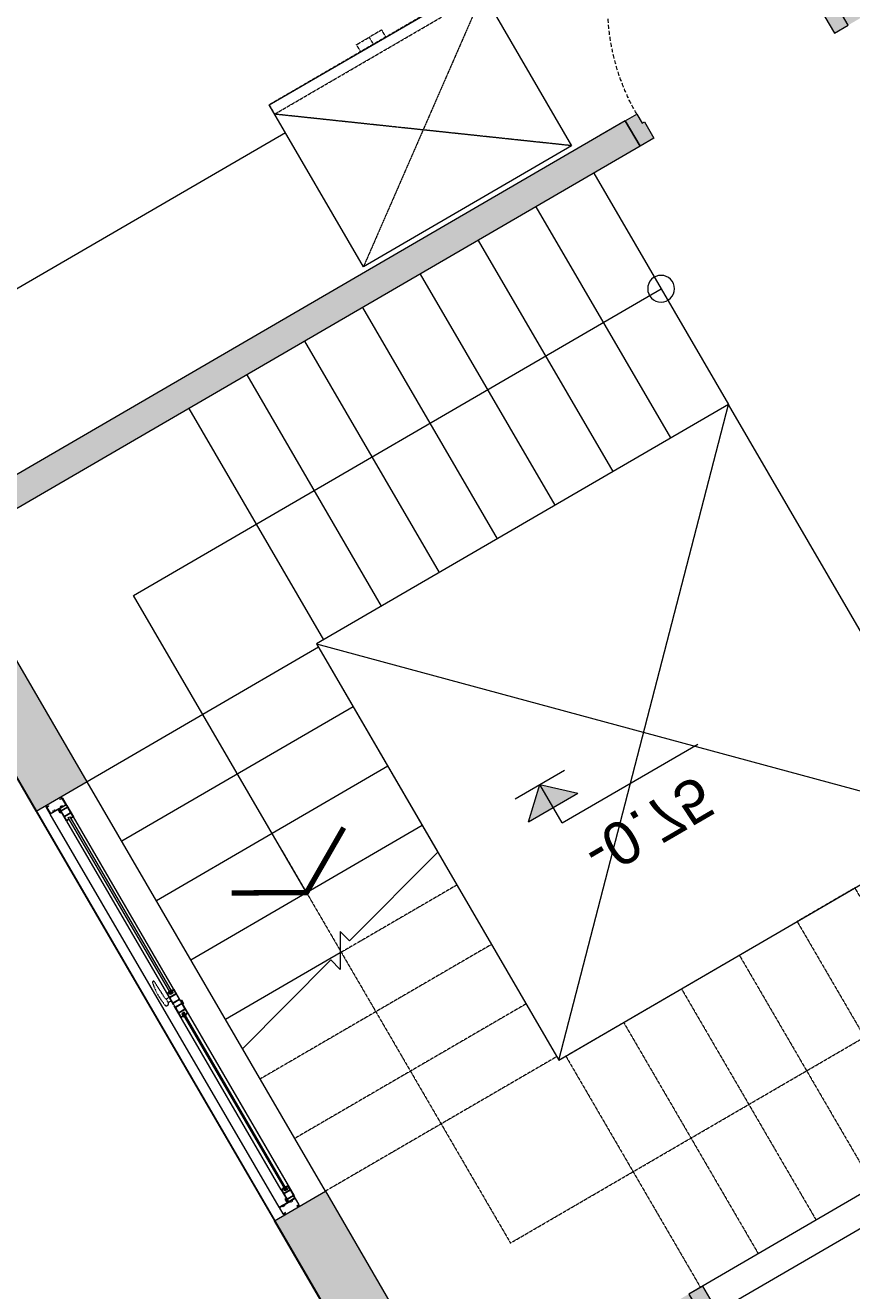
# Model space of a CAD drawing. Header units: millimetres. Extents: x 403824132 to 733479728, y 1974822364 to 2151530530.
# Drawn here: x 568739930 to 568743021, y 2063122247 to 2063126983 of the extents above; entities that cross this region are included whole.
import ezdxf
from ezdxf.enums import TextEntityAlignment as Align

# ---------------------------------------------------------------- set-up
doc = ezdxf.new("R2010")
doc.units = ezdxf.units.MM
doc.linetypes.add('DASHED2', pattern=[0.375, 0.25, -0.125])
doc.linetypes.add('HIDDEN', pattern=[0.75, 0.5, -0.25])
for name, color, linetype, lineweight in [('A-HATCH', 251, 'Continuous', 5), ('A-KY HIEU', 34, 'Continuous', 20), ('A-TEXT', 7, 'Continuous', 18), ('E- CHU THICH', 162, 'Continuous', 13), ('E- THAY', 9, 'Continuous', 20), ('E- Tuong', 4, 'Continuous', 13), ('E-Khuat', 251, 'DASHED2', 13), ('E-NoiThat', 32, 'Continuous', 9), ('i_Hatch', 250, 'Continuous', 13), ('i_ThietBi', 32, 'Continuous', 13), ('LD-CUA', 146, 'Continuous', 13), ('LD-THAY', 9, 'Continuous', 13)]:
    doc.layers.add(name, color=color, linetype=linetype, lineweight=lineweight)
doc.styles.add('A1-arial', font='arial.ttf')
pattern_1 = [(30.190698325, (727080080.85, 2036859049.5), (23.030767647, 87.110692756), [31.856492766, -95.5694783]), (120.190698325, (727080102.626, 2036859043.74), (-87.110692756, 23.030767647), [31.856492766, -95.5694783])]

# ---------------------------------------------------------------- blocks, each defined once
blk = doc.blocks.new('A$C33A8190A')
at = {"layer": 'i_ThietBi', "linetype": 'HIDDEN'}
for p, q in [((-899.9, 40), (0, 700)), ((-899.9, 700), (0, 40))]:
    blk.add_line(p, q, dxfattribs=at)
at = {"layer": 'i_ThietBi'}
blk.add_lwpolyline([(-899.9, 700), (0, 700), (0, 0), (-899.9, 0)], close=True, dxfattribs=at)
at = {"layer": 'i_ThietBi', "linetype": 'HIDDEN'}
for points in [[(-899.9, 0), (0, 0), (0, 40), (-899.9, 40)], [(-450, 0), (-504.5, 0), (-504.5, -30.7), (-450, -30.7)], [(-395.4, 0), (-395.4, -30.7), (-450, -30.7), (-450, 0)]]:
    blk.add_lwpolyline(points, close=True, dxfattribs=at)
blk = doc.blocks.new('*U253')
h = blk.add_hatch(color=254)
h.dxf.hatch_style = 1
h.paths.add_polyline_path([(21.7, 594.5), (21.7, 764.1), (50, 764.1), (50, 735.9), (27.4, 735.9), (27.4, 594.5)])
h = blk.add_hatch(color=253)
h.dxf.hatch_style = 1
h.paths.add_polyline_path([(50, 100), (90, 100), (90, 0), (50, 0)])
h.paths.add_polyline_path([(50, 700), (90, 700), (90, 800), (50, 800)])
h = blk.add_hatch(color=254)
h.dxf.hatch_style = 1
h.paths.add_polyline_path([(90, 100), (50, 100), (50, 700), (90, 700)])
h = blk.add_hatch(color=253)
h.dxf.hatch_style = 1
h.paths.add_polyline_path([(0, 0), (50, 0), (50, -40), (60, -40), (60, -110), (0, -110)])
h = blk.add_hatch(color=253)
h.dxf.hatch_style = 1
h.paths.add_polyline_path([(900, 0), (850, 0), (850, -40), (840, -40), (840, -110), (900, -110)])
for p, q in [((70, 100), (70, 700)), ((90, 700), (90, 100))]:
    blk.add_line(p, q)
for points in [[(21.7, 594.5), (21.7, 764.1), (50, 764.1), (50, 735.9), (27.4, 735.9), (27.4, 594.5)], [(90, 100), (50, 100), (50, 700), (90, 700)], [(0, 0), (50, 0), (50, -40), (60, -40), (60, -110), (0, -110)], [(900, 0), (850, 0), (850, -40), (840, -40), (840, -110), (900, -110)]]:
    blk.add_lwpolyline(points, close=True)
for points in [[(50, 700), (90, 700), (90, 800), (50, 800), (50, 700)], [(50, 702.9), (50, 100)], [(50, 100), (90, 100), (90, 0), (50, 0), (50, 100)]]:
    blk.add_lwpolyline(points)
at = {"linetype": 'HIDDEN', "ltscale": 30}
blk.add_arc((50, 0), 800, 0, 90, dxfattribs=at)
blk = doc.blocks.new('kkkk')
h = blk.add_hatch(color=250)
edge = h.paths.add_edge_path()
edge.add_line((333058.8, 105336.6), (333060.3, 105336.6))
edge.add_line((333060.3, 105336.6), (333060.3, 105341.6))
edge.add_line((333060.3, 105341.6), (333061.8, 105341.6))
edge.add_line((333061.8, 105341.6), (333061.8, 105371.6))
edge.add_line((333061.8, 105371.6), (333027.5, 105371.6))
edge.add_line((333027.5, 105371.6), (333027.5, 105386.6))
edge.add_line((333027.5, 105386.6), (333022.2, 105386.6))
edge.add_line((333022.2, 105386.6), (333022.2, 105383.6))
edge.add_line((333022.2, 105383.6), (333023.7, 105383.6))
edge.add_line((333023.7, 105383.6), (333023.7, 105385.1))
edge.add_line((333023.7, 105385.1), (333026, 105385.1))
edge.add_line((333026, 105385.1), (333026, 105378.1))
edge.add_line((333026, 105378.1), (333023.7, 105378.1))
edge.add_line((333023.7, 105378.1), (333023.7, 105379.6))
edge.add_line((333023.7, 105379.6), (333022.2, 105379.6))
edge.add_line((333022.2, 105379.6), (333022.2, 105376.6))
edge.add_line((333022.2, 105376.6), (333026, 105376.6))
edge.add_line((333026, 105376.6), (333026, 105371.6))
edge.add_line((333026, 105371.6), (332991.8, 105371.6))
edge.add_line((332991.8, 105371.6), (332991.8, 105341.6))
edge.add_line((332991.8, 105341.6), (332993.3, 105341.6))
edge.add_line((332993.3, 105341.6), (332993.3, 105336.6))
edge.add_line((332993.3, 105336.6), (332994.8, 105336.6))
edge.add_line((332994.8, 105336.6), (332994.8, 105341.6))
edge.add_line((332994.8, 105341.6), (333002.3, 105341.6))
edge.add_line((333002.3, 105341.6), (333002.3, 105343.1))
edge.add_line((333002.3, 105343.1), (332993.3, 105343.1))
edge.add_line((332993.3, 105343.1), (332993.3, 105370.1))
edge.add_line((332993.3, 105370.1), (333006.9, 105370.1))
edge.add_arc((333010, 105367.6), 3.97, 141.5226, 210)
edge.add_line((333006.6, 105365.7), (333007.9, 105366.4))
edge.add_arc((333010, 105367.6), 2.47, -390, -150, ccw=False)
edge.add_line((333012.1, 105366.4), (333013.4, 105365.7))
edge.add_arc((333010, 105367.6), 3.97, -30, 38.4774)
edge.add_line((333013.1, 105370.1), (333040.4, 105370.1))
edge.add_arc((333043.5, 105367.6), 3.97, 141.5226, 210)
edge.add_line((333040.1, 105365.7), (333041.4, 105366.4))
edge.add_arc((333043.5, 105367.6), 2.47, -390, -150, ccw=False)
edge.add_line((333045.6, 105366.4), (333046.9, 105365.7))
edge.add_arc((333043.5, 105367.6), 3.97, -30, 38.4774)
edge.add_line((333046.6, 105370.1), (333060.3, 105370.1))
edge.add_line((333060.3, 105370.1), (333060.3, 105343.1))
edge.add_line((333060.3, 105343.1), (333051.3, 105343.1))
edge.add_line((333051.3, 105343.1), (333051.3, 105341.6))
edge.add_line((333051.3, 105341.6), (333058.8, 105341.6))
edge.add_line((333058.8, 105341.6), (333058.8, 105336.6))
blk.add_lwpolyline([(333026, 105378.1), (333026, 105385.1), (333023.7, 105385.1), (333023.7, 105383.6), (333022.2, 105383.6), (333022.2, 105386.6), (333027.5, 105386.6), (333027.5, 105371.6), (333061.8, 105371.6), (333061.8, 105341.6), (333060.3, 105341.6), (333060.3, 105336.6), (333058.8, 105336.6), (333058.8, 105341.6), (333051.3, 105341.6), (333051.3, 105343.1), (333060.3, 105343.1), (333060.3, 105370.1), (333046.6, 105370.1, -0.30801), (333046.9, 105365.7), (333045.6, 105366.4, 1.732051), (333041.4, 105366.4), (333040.1, 105365.7, -0.30801), (333040.4, 105370.1), (333013.1, 105370.1, -0.30801), (333013.4, 105365.7), (333012.1, 105366.4, 1.732051), (333007.9, 105366.4), (333006.6, 105365.7, -0.30801), (333006.9, 105370.1), (332993.3, 105370.1), (332993.3, 105343.1), (333002.3, 105343.1), (333002.3, 105341.6), (332994.8, 105341.6), (332994.8, 105336.6), (332993.3, 105336.6), (332993.3, 105341.6), (332991.8, 105341.6), (332991.8, 105371.6), (333026, 105371.6), (333026, 105376.6), (333022.2, 105376.6), (333022.2, 105379.6), (333023.7, 105379.6), (333023.7, 105378.1)], format="xyb", close=True)
blk = doc.blocks.new('ccccc')
h = blk.add_hatch(color=250)
h.paths.add_polyline_path([(333034.3, 105325.3), (333084.3, 105325.3), (333084.3, 105326.8), (333077.7, 105326.8), (333077.7, 105353.8), (333084.3, 105353.8), (333084.3, 105355.3), (333034.3, 105355.3), (333034.3, 105346.7), (333035.8, 105346.7), (333035.8, 105353.8), (333052.1, 105353.8), (333052.1, 105326.8), (333035.8, 105326.8), (333035.8, 105333.9), (333034.3, 105333.9)])
h.paths.add_polyline_path([(333053.6, 105326.8), (333053.6, 105353.8), (333076.2, 105353.8), (333076.2, 105326.8)], flags=16)
for p, q in [((333034.3, 105346.7), (333035.8, 105346.7)), ((333034.3, 105333.9), (333035.8, 105333.9)), ((333052.1, 105353.8), (333052.1, 105326.8)), ((333053.6, 105353.8), (333053.6, 105326.8)), ((333076.2, 105353.8), (333076.2, 105326.8)), ((333077.7, 105353.8), (333077.7, 105326.8)), ((333084.3, 105355.3), (333084.3, 105353.8)), ((333084.3, 105326.8), (333084.3, 105325.3))]:
    blk.add_line(p, q)
for points in [[(333084.3, 105355.3), (333034.3, 105355.3), (333034.3, 105346.7)], [(333034.3, 105333.9), (333034.3, 105325.3), (333084.3, 105325.3)], [(333052.1, 105353.8), (333035.8, 105353.8), (333035.8, 105346.7)], [(333035.8, 105333.9), (333035.8, 105326.8), (333052.1, 105326.8)], [(333076.2, 105353.8), (333053.6, 105353.8)], [(333084.3, 105353.8), (333077.7, 105353.8)], [(333053.6, 105326.8), (333076.2, 105326.8)], [(333077.7, 105326.8), (333084.3, 105326.8)]]:
    blk.add_lwpolyline(points)
blk = doc.blocks.new('dasdsd')
at = {"linetype": 'HIDDEN', "ltscale": 0.05}
for p, q in [((-9.6, -15.9), (-9.6, 0)), ((9.6, 0), (-9.6, 0)), ((9.6, -15.9), (9.6, 0)), ((-16.3, -18.9), (-107.9, -23.1)), ((-10.5, -16.1), (-15.5, -18.7)), ((9.6, -15.9), (-9.6, -15.9))]:
    blk.add_line(p, q, dxfattribs=at)
for centre, radius, start, end in [((-106.3, -28.1), 5.22, 108.24331, 251.75669), ((-41, 286.6), 326.6, 258.17519, 278.89962), ((-16.3, -17), 1.95, 270, 297.19267), ((-9.6, -17.9), 1.95, 90, 117.19267), ((9.6, -26), 10.1, 270, 90)]:
    blk.add_arc(centre, radius, start, end, dxfattribs=at)
blk = doc.blocks.new('fffsf')
h = blk.add_hatch(color=250)
h.paths.add_polyline_path([(333183.8, 105395.8), (333133.8, 105395.8), (333133.8, 105394.3), (333140.5, 105394.3), (333140.5, 105367.3), (333133.8, 105367.3), (333133.8, 105364.3), (333118.8, 105364.3), (333118.8, 105361.3), (333135.3, 105361.3), (333135.3, 105365.8), (333183.8, 105365.8), (333183.8, 105374.4), (333182.3, 105374.4), (333182.3, 105367.3), (333166, 105367.3), (333166, 105394.3), (333182.3, 105394.3), (333182.3, 105387.2), (333183.8, 105387.2)])
h.paths.add_polyline_path([(333164.5, 105394.3), (333164.5, 105367.3), (333142, 105367.3), (333142, 105394.3)], flags=16)
for p, q in [((333133.8, 105395.8), (333133.8, 105394.3)), ((333140.5, 105394.3), (333140.5, 105367.3)), ((333142, 105394.3), (333142, 105367.3)), ((333164.5, 105394.3), (333164.5, 105367.3)), ((333166, 105394.3), (333166, 105367.3)), ((333183.8, 105387.2), (333182.3, 105387.2)), ((333183.8, 105374.4), (333182.3, 105374.4))]:
    blk.add_line(p, q)
for points in [[(333133.8, 105395.8), (333183.8, 105395.8), (333183.8, 105387.2)], [(333133.8, 105394.3), (333140.5, 105394.3)], [(333142, 105394.3), (333164.5, 105394.3)], [(333166, 105394.3), (333182.3, 105394.3), (333182.3, 105387.2)], [(333183.8, 105374.4), (333183.8, 105365.8), (333135.3, 105365.8), (333135.3, 105361.3), (333118.8, 105361.3)], [(333133.8, 105367.3), (333133.8, 105364.3), (333118.8, 105364.3), (333118.8, 105361.3)], [(333140.5, 105367.3), (333133.8, 105367.3)], [(333164.5, 105367.3), (333142, 105367.3)], [(333182.3, 105374.4), (333182.3, 105367.3), (333166, 105367.3)]]:
    blk.add_lwpolyline(points)
blk = doc.blocks.new('*U183')
for points in [[(88.4, 82.2), (88.4, 80.6), (77.2, 80.6), (77.2, 69.4), (88.4, 69.4), (88.4, 67.8, 0.240391), (91.1, 72), (80.2, 72), (80.2, 78), (91.1, 78, 0.240391)], [(832.1, 82.2), (832.1, 80.6), (843.4, 80.6), (843.4, 69.4), (832.1, 69.4), (832.1, 67.8, -0.240391), (829.4, 72), (840.4, 72), (840.4, 78), (829.4, 78, -0.240391)], [(938, 82.2), (938, 80.6), (926.7, 80.6), (926.7, 69.4), (938, 69.4), (938, 67.8, 0.240391), (940.7, 72), (929.7, 72), (929.7, 78), (940.7, 78, 0.240391)]]:
    blk.add_hatch(color=250).paths.add_polyline_path(points)
for p, q in [((882.5, 90), (44.5, 90)), ((882.5, 90), (88, 90)), ((88, 60), (882.5, 60)), ((887.5, 90), (1682.1, 90)), ((1682.1, 60), (887.5, 60)), ((35, 20), (1735.1, 20))]:
    blk.add_line(p, q)
for points in [[(88.4, 82.2), (88.4, 80.6), (77.2, 80.6), (77.2, 69.4), (88.4, 69.4), (88.4, 67.8, 0.240391), (91.1, 72), (80.2, 72), (80.2, 78), (91.1, 78, 0.240391)], [(832.1, 82.2), (832.1, 80.6), (843.4, 80.6), (843.4, 69.4), (832.1, 69.4), (832.1, 67.8, -0.240391), (829.4, 72), (840.4, 72), (840.4, 78), (829.4, 78, -0.240391)], [(938, 82.2), (938, 80.6), (926.7, 80.6), (926.7, 69.4), (938, 69.4), (938, 67.8, 0.240391), (940.7, 72), (929.7, 72), (929.7, 78), (940.7, 78, 0.240391)]]:
    blk.add_lwpolyline(points, format="xyb", close=True)
for points in [[(840.4, 72), (80.2, 72), (80.2, 78), (840.4, 78)], [(929.7, 72), (1689.9, 72), (1689.9, 78), (929.7, 78)]]:
    blk.add_lwpolyline(points, close=True)
at = {"rotation": 270}
blk.add_blockref('kkkk', (-105336.6, 333081.8), dxfattribs=at)
at = {"xscale": -1}
for name, p, rotation in [('ccccc', (333122.3, -105265.3), 359.9999999999902), ('fffsf', (-332246.3, 105455.8), 180.0000000001608), ('kkkk', (107106.7, 333081.8), 90)]:
    blk.add_blockref(name, p, dxfattribs=dict(at, rotation=rotation))
for p in [(-332201.8, -105265.3), (-331352.2, -105265.3)]:
    blk.add_blockref('ccccc', p)
at = {"xscale": -0.8000000000000002, "yscale": 0.8, "zscale": 0.8}
blk.add_blockref('dasdsd', (912.5, 60), dxfattribs=at)
blk = doc.blocks.new('*U185')
h = blk.add_hatch(color=253)
h.dxf.hatch_style = 1
h.paths.add_polyline_path([(-50, 100), (-90, 100), (-90, 0), (-50, 0)])
h.paths.add_polyline_path([(-50, 600), (-90, 600), (-90, 700), (-50, 700)])
h = blk.add_hatch(color=254)
h.dxf.hatch_style = 1
h.paths.add_polyline_path([(-21.7, 494.5), (-21.7, 664.1), (-50, 664.1), (-50, 635.9), (-27.4, 635.9), (-27.4, 494.5)])
h = blk.add_hatch(color=254)
h.dxf.hatch_style = 1
h.paths.add_polyline_path([(-90, 100), (-50, 100), (-50, 600), (-90, 600)])
h = blk.add_hatch(color=253)
h.dxf.hatch_style = 1
h.paths.add_polyline_path([(-800, 0), (-750, 0), (-750, -40), (-740, -40), (-740, -110), (-800, -110)])
h = blk.add_hatch(color=253)
h.dxf.hatch_style = 1
h.paths.add_polyline_path([(0, 0), (-50, 0), (-50, -40), (-60, -40), (-60, -110), (0, -110)])
for p, q in [((-90, 600), (-90, 100)), ((-70, 100), (-70, 600))]:
    blk.add_line(p, q)
for points in [[(-50, 600), (-90, 600), (-90, 700), (-50, 700), (-50, 600)], [(-50, 602.9), (-50, 100)], [(-50, 100), (-90, 100), (-90, 0), (-50, 0), (-50, 100)]]:
    blk.add_lwpolyline(points)
for points in [[(-21.7, 494.5), (-21.7, 664.1), (-50, 664.1), (-50, 635.9), (-27.4, 635.9), (-27.4, 494.5)], [(-90, 100), (-50, 100), (-50, 600), (-90, 600)], [(-800, 0), (-750, 0), (-750, -40), (-740, -40), (-740, -110), (-800, -110)], [(0, 0), (-50, 0), (-50, -40), (-60, -40), (-60, -110), (0, -110)]]:
    blk.add_lwpolyline(points, close=True)
at = {"linetype": 'HIDDEN', "ltscale": 30}
blk.add_arc((-50, 0), 700, 90, 180, dxfattribs=at)
blk = doc.blocks.new('cotxaytho')
at = {"layer": 'A-KY HIEU'}
h = blk.add_hatch(color=256, dxfattribs=at)
h.paths.add_polyline_path([(200, 187.5), (0, 187.5), (0, 0)])
h.paths.add_polyline_path([(0, 187.5), (-200, 187.5), (0, 0)])
for p, q in [((0, 312.5), (0, 0)), ((0, 312.5), (1100, 312.5)), ((-200, 187.5), (0, 0)), ((-200, 187.5), (200, 187.5)), ((0, 0), (200, 187.5)), ((-200, 0), (200, 0))]:
    blk.add_line(p, q, dxfattribs=at)
at = {"color": 6, "style": 'A1-arial'}
blk.add_attdef('-0.050', (35, 401.7), '', height=250, dxfattribs=at)
blk = doc.blocks.new('MB TANG 1 BT3')
at = {"layer": 'A-HATCH'}
h = blk.add_hatch(color=256, dxfattribs=at)
h.dxf.hatch_style = 1
h.paths.add_polyline_path([(7080555, 945515.8), (7073665.1, 945515.8), (7073665.1, 945295.8), (7073975.1, 945295.8), (7073975.1, 945004.8), (7074085.1, 945004.8), (7074085.1, 945295.8), (7080335, 945295.8), (7080335, 944795.8), (7080555, 944795.8)])
h.paths.add_polyline_path([(7080555, 942395.8), (7080335, 942395.8), (7080335, 941915.9), (7076335.1, 941915.9), (7076335.1, 941805.9), (7075085.1, 941805.9), (7075085.1, 941695.9), (7078535, 941695.9), (7078535, 940995.8), (7078755, 940995.8), (7078755, 941695.9), (7080555, 941695.9)])
h.paths.add_polyline_path([(7072085.1, 945295.8), (7072465.1, 945295.8), (7072465.1, 945515.8), (7071865.1, 945515.8), (7071865.1, 941805.9), (7071865.1, 941505.9), (7071865.1, 940680.9), (7072085.1, 940680.9), (7072085.1, 941695.9), (7073065.1, 941695.9), (7073065.1, 941805.9), (7072290.1, 941805.9), (7072290.1, 943004.8), (7072085.1, 943004.8), (7072085.1, 944094.8), (7073975.1, 944094.8), (7073975.1, 941805.9), (7073865.1, 941805.9), (7073865.1, 941695.9), (7074185.1, 941695.9), (7074185.1, 941805.9), (7074085.1, 941805.9), (7074085.1, 944304.8), (7073975.1, 944304.8), (7073975.1, 944204.8), (7072085.1, 944204.8)])
h.paths.add_polyline_path([(7072085.1, 942949.8), (7072235.1, 942949.8), (7072235.1, 941805.9), (7072085.1, 941805.9)], flags=16)
h.paths.add_polyline_path([(7072085.1, 938910.8), (7071865.1, 938910.8), (7071865.1, 937675.8), (7071865.1, 937485.8), (7071865.1, 937185.8), (7072085.1, 937185.8), (7072085.1, 937785.8), (7075065.1, 937785.8), (7075065.1, 937895.8), (7072085.1, 937895.8)])
h.paths.add_polyline_path([(7072085.1, 935985.8), (7071865.1, 935985.8), (7071865.1, 934842.7), (7072085.1, 934842.7)])
h.paths.add_polyline_path([(7073675.1, 932186.5), (7072085.1, 932186.5), (7072085.1, 932721.5), (7071865.1, 932721.5), (7071865.1, 931966.5), (7073675.1, 931966.5)])
h.paths.add_polyline_path([(7072305.1, 931966.5), (7071865.1, 931966.5), (7071865.1, 932321.5), (7071665.1, 932321.5), (7071665.1, 931681.5), (7072305.1, 931681.5)])
h.paths.add_polyline_path([(7078798.4, 932341), (7078650.7, 932504.1), (7078300.2, 932186.5), (7076075.1, 932186.5), (7076075.1, 931966.5), (7078385.1, 931966.5)])
h.paths.add_polyline_path([(7077984.8, 931966.5), (7077874.8, 931966.5), (7077874.8, 931826.5), (7077494.8, 931826.5), (7077494.8, 931966.5), (7077384.8, 931966.5), (7077384.8, 931716.5), (7077984.8, 931716.5)])
h.paths.add_polyline_path([(7080555, 933932.7), (7080555, 935404.3), (7080335, 935404.3), (7080335, 934030.2), (7079984.6, 933712.7), (7080132.3, 933549.7)])
h.paths.add_polyline_path([(7080805, 934932.7), (7080555, 934932.7), (7080555, 934822.7), (7080695, 934822.7), (7080695, 934442.7), (7080555, 934442.7), (7080555, 934332.7), (7080805, 934332.7)])
h.paths.add_polyline_path([(7080555, 937895.8), (7078755, 937895.8), (7078755, 938595.8), (7078535, 938595.8), (7078535, 937895.8), (7077715.1, 937895.8), (7077715.1, 937675.8), (7080335, 937675.8), (7080335, 937004.3), (7080555, 937004.3)])
h.paths.add_polyline_path([(7080812.5, 938075.8), (7080212.5, 938075.8), (7080212.5, 937895.8), (7080555, 937895.8), (7080555, 937475.8), (7080812.5, 937475.8)])
h.paths.add_polyline_path([(7076625.1, 937895.8), (7075965.1, 937895.8), (7075965.1, 937785.8), (7076075.1, 937785.8), (7076075.1, 934375.7), (7076585.1, 934375.7), (7076585.1, 934485.7), (7076185.1, 934485.7), (7076185.1, 937675.8), (7076625.1, 937675.8)])
h.paths.add_polyline_path([(7071865.1, 938085.8), (7071685.1, 938085.8), (7071685.1, 937485.8), (7071865.1, 937485.8)])
h.paths.add_polyline_path([(7071685.1, 941505.9), (7071685.1, 942105.9), (7071865.1, 942105.9), (7071865.1, 941805.9), (7071865.1, 941505.9)])
h.paths.add_polyline_path([(7072325.1, 945695.8), (7071685.1, 945695.8), (7071685.1, 945095.8), (7071865.1, 945095.8), (7071865.1, 945515.8), (7072325.1, 945515.8)])
h.paths.add_polyline_path([(7080822.3, 945695.8), (7080182.3, 945695.8), (7080182.3, 945515.8), (7080555, 945515.8), (7080555, 945055.8), (7080822.3, 945055.8)])
h.paths.add_polyline_path([(7080812.6, 942115.8), (7080555, 942115.8), (7080555, 941695.9), (7080212.6, 941695.9), (7080212.6, 941515.8), (7080812.6, 941515.8)])
at = {"layer": 'E- CHU THICH', "const_width": 20}
blk.add_lwpolyline([(7072342.6, 939540.9), (7072585.1, 939680.9), (7072585.1, 939680.9), (7072585.1, 939680.9), (7072827.6, 939540.9)], dxfattribs=at)
at = {"layer": 'E- CHU THICH'}
blk.add_lwpolyline([(7072585.1, 939680.9), (7072585.1, 938395.8), (7074865.1, 938395.8)], dxfattribs=at)
blk.add_circle((7074865.1, 938395.8), 50, dxfattribs=at)
at = {"layer": 'E- THAY'}
for p, q in [((7073085.1, 938895.8), (7073085.1, 939796.9)), ((7073085.1, 939681.8), (7072085.1, 939681.8)), ((7073085.1, 939424.8), (7072085.1, 939424.8)), ((7073085.1, 939167.8), (7072085.1, 939167.8)), ((7073085.1, 938910.8), (7072085.1, 938910.8)), ((7074865.1, 938895.8), (7073085.1, 938895.8)), ((7073115.1, 937895.8), (7073115.1, 938895.8)), ((7073365.1, 937895.8), (7073365.1, 938895.8)), ((7073615.1, 937895.8), (7073615.1, 938895.8)), ((7073865.1, 937895.8), (7073865.1, 938895.8)), ((7074115.1, 937895.8), (7074115.1, 938895.8)), ((7074365.1, 937895.8), (7074365.1, 938895.8)), ((7074615.1, 937895.8), (7074615.1, 938895.8)), ((7074865.1, 937895.8), (7074865.1, 938895.8))]:
    blk.add_line(p, q, dxfattribs=at)
for points in [[(7073065.1, 941805.9), (7073865.1, 941805.9), (7073865.1, 941695.9), (7073065.1, 941695.9)], [(7071865.1, 940680.9), (7072085.1, 940680.9), (7072085.1, 938910.8), (7071865.1, 938910.8)]]:
    blk.add_lwpolyline(points, close=True, dxfattribs=at)
at = {"layer": 'E- THAY', "color": 7}
blk.add_lwpolyline([(7073085.1, 939796.9), (7072633.4, 939917.9), (7072620.5, 939869.6), (7072549.8, 939992.1), (7072536.8, 939943.8), (7072085.1, 940064.9)], dxfattribs=at)
at = {"layer": 'E- Tuong'}
for p, q in [((7071865.1, 941805.9), (7071865.1, 940680.9)), ((7072085.1, 940680.9), (7072085.1, 941695.9)), ((7071865.1, 940680.9), (7072085.1, 940680.9)), ((7071865.1, 938910.8), (7071865.1, 937675.8)), ((7072085.1, 938910.8), (7071865.1, 938910.8)), ((7072085.1, 938910.8), (7072085.1, 937895.8)), ((7075065.1, 937895.8), (7072085.1, 937895.8)), ((7075065.1, 937785.8), (7075065.1, 937895.8)), ((7075065.1, 937785.8), (7072085.1, 937785.8)), ((7075065.1, 937785.8), (7074955.1, 937785.8))]:
    blk.add_line(p, q, dxfattribs=at)
at = {"layer": 'E-Khuat', "ltscale": 2}
for p, q in [((7073115.1, 940695.9), (7073115.1, 941695.9)), ((7073365.1, 940695.9), (7073365.1, 941695.9)), ((7073615.1, 940695.9), (7073615.1, 941695.9)), ((7073865.1, 940695.9), (7073865.1, 941695.9)), ((7073085.1, 939796.9), (7073085.1, 940695.9)), ((7073085.1, 940695.9), (7074365.1, 940695.9)), ((7073085.1, 940680.9), (7072085.1, 940680.9)), ((7073085.1, 940452.8), (7072085.1, 940452.8)), ((7073085.1, 940195.8), (7072085.1, 940195.8)), ((7073085.1, 939938.8), (7072580.5, 939938.8))]:
    blk.add_line(p, q, dxfattribs=at)
blk.add_lwpolyline([(7074115.1, 941695.9), (7074365.1, 941695.9), (7074365.1, 940695.9), (7074115.1, 940695.9)], close=True, dxfattribs=at)
blk.add_lwpolyline([(7072585.1, 939498.4), (7072585.1, 941195.9), (7074628, 941195.9)], dxfattribs=at)
at = {"layer": 'E-NoiThat'}
blk.add_line((7073945.2, 937185.8), (7072685.1, 937185.8), dxfattribs=at)
at = {"layer": 'LD-THAY'}
for p, q in [((7073085.1, 940695.9), (7074865.1, 938895.8)), ((7073085.1, 938895.8), (7074865.1, 940695.9)), ((7072580.5, 939938.8), (7072085.1, 939938.8))]:
    blk.add_line(p, q, dxfattribs=at)
blk.add_lwpolyline([(7073085.1, 940695.9), (7074865.1, 940695.9), (7074865.1, 938895.8), (7073085.1, 938895.8)], close=True, dxfattribs=at)
blk.add_lwpolyline([(7073085.1, 940695.9), (7074865.1, 940695.9), (7074865.1, 938895.8), (7073085.1, 938895.8)], close=True, dxfattribs=at)
at = {"layer": 'A-KY HIEU'}
ref = blk.add_blockref('cotxaytho', (7073541.7, 939769.5), dxfattribs=dict(at, xscale=0.5333333333255724, yscale=0.5333333333255724, zscale=0.5333333333255724))
ref.add_attrib('-0.050', '-0.75', dxfattribs={"layer": 'A-TEXT', "color": 6, "height": 160, "style": 'A1-arial'}).set_placement((7073560.3, 939983.9), align=Align.BOTTOM_LEFT)
at = {"layer": 'i_ThietBi', "ltscale": 0.5, "xscale": -1}
blk.add_blockref('A$C33A8190A', (7073945.2, 937065.7), dxfattribs=at)
at = {"layer": 'LD-CUA'}
blk.add_blockref('*U185', (7073865.1, 941806.6), dxfattribs=at)
for name, p, rotation in [('*U183', (7071885.1, 940680.9), 270), ('*U253', (7075965.1, 937785.8), 180)]:
    blk.add_blockref(name, p, dxfattribs=dict(at, rotation=rotation))

msp = doc.modelspace()

# ---------------------------------------------------------------- hatches: boundary and pattern name
at = {"layer": 'i_Hatch', "true_color": 0x458d35, "transparency": 33554687}
h = msp.add_hatch(dxfattribs=at)
h.set_pattern_fill('CROSS', color=97, scale=10.033541, angle=30.1907, double=1)
h.set_pattern_definition(pattern_1)
h.paths.add_polyline_path([(568755113.4, 2063123009.2), (568742286.1, 2063115546.3), (568741984, 2063116065.6), (568754258.1, 2063123206.6), (568753855.5, 2063123807.8, -0.414214), (568753938, 2063124224.6), (568754065.6, 2063124310.1), (568754187.6, 2063124391.7)])

# ---------------------------------------------------------------- linework, layer by layer
at = {"layer": 'E- THAY', "elevation": -0.1}
msp.add_lwpolyline([(568739651.1, 2063124590.6), (568743297, 2063118324), (568747079.4, 2063120524.6), (568747729, 2063119408), (568742310.6, 2063116255.6), (568738015.1, 2063123638.7), (568739651.1, 2063124590.6)], dxfattribs=at)

# ---------------------------------------------------------------- next in the draw order: block references
at = {"layer": 'LD-THAY', "extrusion": (-4.4763e-10, 2.88067e-10, -1), "xscale": 1.001380112430793, "yscale": 1.001380112430793, "zscale": -1.001380112430793, "rotation": 149.8093023227513}
msp.add_blockref('MB TANG 1 BT3', (-562146111.7, 2060375509.7, 0.4), dxfattribs=at)

# ---------------------------------------------------------------- next in the draw order: hatches: boundary and pattern name
at = {"layer": 'i_Hatch', "true_color": 0x458d35, "transparency": 33554687}
h = msp.add_hatch(dxfattribs=at)
h.set_pattern_fill('CROSS', color=97, scale=10.033541, angle=30.1907, double=1)
h.set_pattern_definition(pattern_1)
h.paths.add_polyline_path([(568755113.4, 2063123009.2), (568742286.1, 2063115546.3), (568741984, 2063116065.6), (568754258.1, 2063123206.6), (568753855.5, 2063123807.8, -0.414214), (568753938, 2063124224.6), (568754065.6, 2063124310.1), (568754187.6, 2063124391.7)])

# ---------------------------------------------------------------- next in the draw order: linework, layer by layer
at = {"layer": 'E- THAY', "elevation": -0.1}
msp.add_lwpolyline([(568739651.1, 2063124590.6), (568743297, 2063118324), (568747079.4, 2063120524.6), (568747729, 2063119408), (568742310.6, 2063116255.6), (568738015.1, 2063123638.7), (568739651.1, 2063124590.6)], dxfattribs=at)
at = {"layer": 'LD-THAY', "elevation": -0.1}
msp.add_lwpolyline([(568736652.7, 2063129744.3), (568739253.3, 2063125274.4), (568739097.5, 2063125183.7), (568739399.6, 2063124664.4), (568739555.4, 2063124755), (568741277.7, 2063121794.8), (568741121.9, 2063121704.1), (568741424, 2063121184.8), (568741579.8, 2063121275.4), (568743085.5, 2063118687.5), (568742929.7, 2063118596.9), (568743231.8, 2063118077.5)], dxfattribs=at)

# ---------------------------------------------------------------- next in the draw order: block references
at = {"layer": 'LD-THAY', "extrusion": (-4.4763e-10, 2.88067e-10, -1), "xscale": 1.001380112430793, "yscale": 1.001380112430793, "zscale": -1.001380112430793, "rotation": 149.8093023227513}
msp.add_blockref('MB TANG 1 BT3', (-562146111.7, 2060375509.7, 0.4), dxfattribs=at)

# ---------------------------------------------------------------- next in the draw order: linework, layer by layer
at = {"layer": 'LD-THAY', "elevation": -0.1}
msp.add_lwpolyline([(568736652.7, 2063129744.3), (568739253.3, 2063125274.4), (568739097.5, 2063125183.7), (568739399.6, 2063124664.4), (568739555.4, 2063124755), (568741277.7, 2063121794.8), (568741121.9, 2063121704.1), (568741424, 2063121184.8), (568741579.8, 2063121275.4), (568743085.5, 2063118687.5), (568742929.7, 2063118596.9), (568743231.8, 2063118077.5)], dxfattribs=at)

doc.saveas('drawing.dxf')
